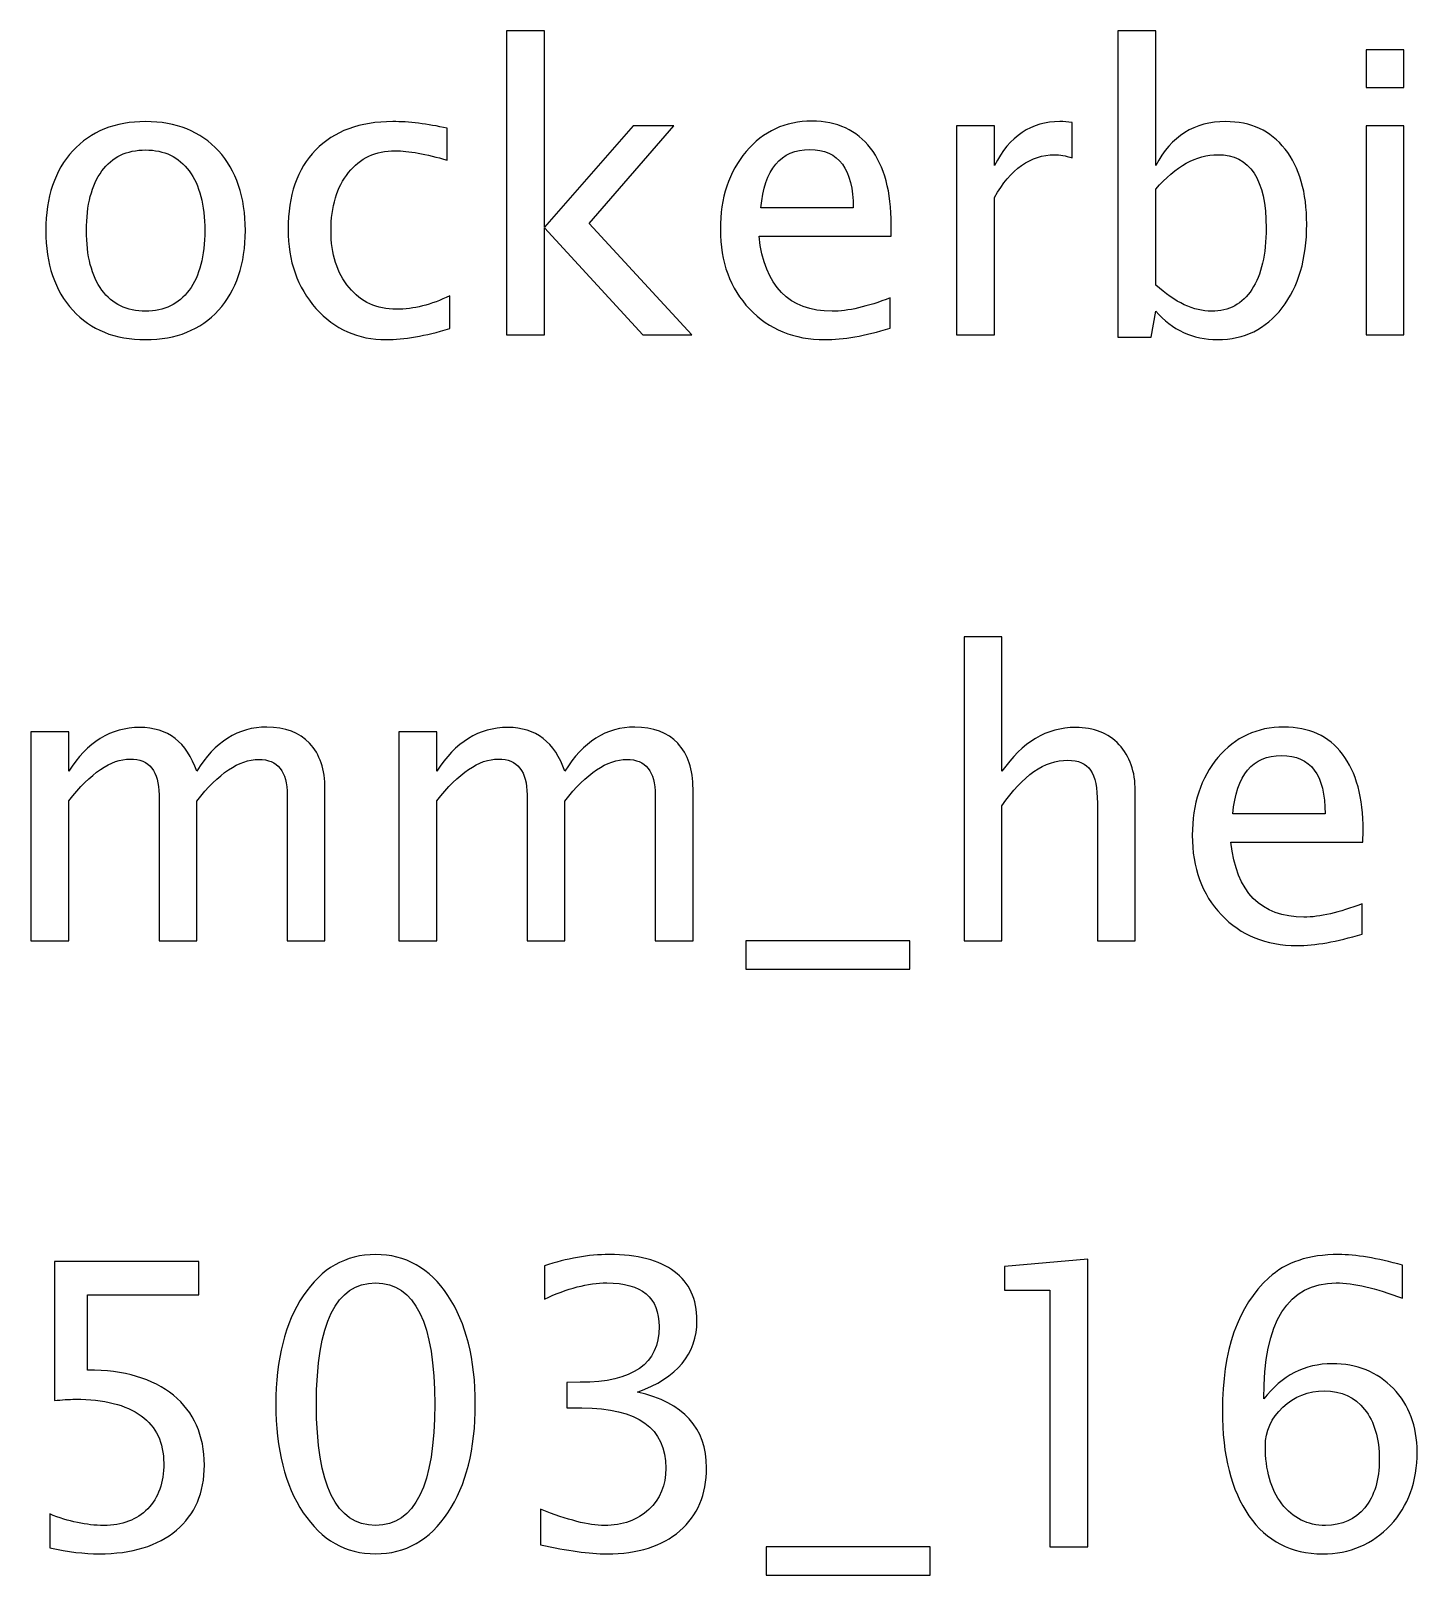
# Model space of a CAD drawing. Header units: centimetres. Extents: x -70 to 51, y -60 to 73.
# Drawn here: x -44.87 to -35.94, y 14.78 to 24.73 of the extents above; entities that cross this region are included whole.
import ezdxf

# ---------------------------------------------------------------- set-up
doc = ezdxf.new("R2010")
doc.units = ezdxf.units.CM
doc.header["$MEASUREMENT"] = 0
doc.layers.add('Layer 1', color=7, linetype='Continuous')

msp = doc.modelspace()

# ---------------------------------------------------------------- linework, layer by layer
at = {"layer": 'Layer 1'}
for points, knots in [([(-41.80556, 22.76731), (-41.80556, 22.76731), (-41.80556, 24.72565), (-41.80556, 24.72565), (-41.80556, 24.72565), (-41.80556, 24.72565), (-41.56172, 24.72565), (-41.56172, 24.72565), (-41.56172, 24.72565), (-41.56172, 24.72565), (-41.56172, 23.46031), (-41.56172, 23.46031), (-41.56172, 23.46031), (-41.56172, 23.46031), (-40.99022, 24.11351), (-40.99022, 24.11351), (-40.99022, 24.11351), (-40.99022, 24.11351), (-40.72691, 24.11351), (-40.72691, 24.11351), (-40.72691, 24.11351), (-40.72691, 24.11351), (-41.27301, 23.48528), (-41.27301, 23.48528), (-41.27301, 23.48528), (-41.27301, 23.48528), (-40.61261, 22.76731), (-40.61261, 22.76731), (-40.61261, 22.76731), (-40.61261, 22.76731), (-40.92672, 22.76731), (-40.92672, 22.76731), (-40.92672, 22.76731), (-40.92672, 22.76731), (-41.56172, 23.45777), (-41.56172, 23.45777), (-41.56172, 23.45777), (-41.56172, 23.45777), (-41.56172, 22.76731), (-41.56172, 22.76731), (-41.56172, 22.76731), (-41.56172, 22.76731), (-41.80556, 22.76731), (-41.80556, 22.76731)], [0, 0, 0, 0, 0.0833333, 0.0833333, 0.0833333, 0.0833333, 0.1666667, 0.1666667, 0.1666667, 0.1666667, 0.25, 0.25, 0.25, 0.25, 0.3333333, 0.3333333, 0.3333333, 0.3333333, 0.4166667, 0.4166667, 0.4166667, 0.4166667, 0.5, 0.5, 0.5, 0.5, 0.5833333, 0.5833333, 0.5833333, 0.5833333, 0.6666667, 0.6666667, 0.6666667, 0.6666667, 0.75, 0.75, 0.75, 0.75, 0.8333333, 0.8333333, 0.8333333, 0.8333333, 1, 1, 1, 1]), ([(-37.86645, 22.75207), (-37.86645, 22.75207), (-37.86645, 24.72565), (-37.86645, 24.72565), (-37.86645, 24.72565), (-37.86645, 24.72565), (-37.62261, 24.72565), (-37.62261, 24.72565), (-37.62261, 24.72565), (-37.62261, 24.72565), (-37.62261, 23.85909), (-37.62261, 23.85909), (-37.62261, 23.85909), (-37.5227, 24.04747), (-37.37242, 24.14145), (-37.17218, 24.14145), (-37.17218, 24.14145), (-37.01005, 24.14145), (-36.88262, 24.08261), (-36.78949, 23.9645), (-36.78949, 23.9645), (-36.69636, 23.84639), (-36.64979, 23.6851), (-36.64979, 23.48063), (-36.64979, 23.48063), (-36.64979, 23.25795), (-36.70271, 23.07804), (-36.80812, 22.94172), (-36.80812, 22.94172), (-36.91353, 22.80499), (-37.05238, 22.73683), (-37.22425, 22.73683), (-37.22425, 22.73683), (-37.38385, 22.73683), (-37.51678, 22.79779), (-37.62261, 22.92013), (-37.62261, 22.92013), (-37.62261, 22.92013), (-37.65224, 22.75207), (-37.65224, 22.75207), (-37.65224, 22.75207), (-37.65224, 22.75207), (-37.86645, 22.75207), (-37.86645, 22.75207)], [0, 0, 0, 0, 0.0833333, 0.0833333, 0.0833333, 0.0833333, 0.1666667, 0.1666667, 0.1666667, 0.1666667, 0.25, 0.25, 0.25, 0.25, 0.3333333, 0.3333333, 0.3333333, 0.3333333, 0.4166667, 0.4166667, 0.4166667, 0.4166667, 0.5, 0.5, 0.5, 0.5, 0.5833333, 0.5833333, 0.5833333, 0.5833333, 0.6666667, 0.6666667, 0.6666667, 0.6666667, 0.75, 0.75, 0.75, 0.75, 0.8333333, 0.8333333, 0.8333333, 0.8333333, 1, 1, 1, 1]), ([(-36.26794, 24.35989), (-36.26794, 24.35989), (-36.26794, 24.60373), (-36.26794, 24.60373), (-36.26794, 24.60373), (-36.26794, 24.60373), (-36.0241, 24.60373), (-36.0241, 24.60373), (-36.0241, 24.60373), (-36.0241, 24.60373), (-36.0241, 24.35989), (-36.0241, 24.35989), (-36.0241, 24.35989), (-36.0241, 24.35989), (-36.26794, 24.35989), (-36.26794, 24.35989)], [0, 0, 0, 0, 0.2, 0.2, 0.2, 0.2, 0.4, 0.4, 0.4, 0.4, 0.6, 0.6, 0.6, 0.6, 1, 1, 1, 1]), ([(-44.13093, 22.73683), (-44.32863, 22.73683), (-44.48526, 22.79991), (-44.60041, 22.92606), (-44.60041, 22.92606), (-44.71598, 23.05221), (-44.77355, 23.22366), (-44.77355, 23.43999), (-44.77355, 23.43999), (-44.77355, 23.65589), (-44.71598, 23.82691), (-44.60041, 23.95264), (-44.60041, 23.95264), (-44.48526, 24.07837), (-44.32863, 24.14145), (-44.13093, 24.14145), (-44.13093, 24.14145), (-43.93323, 24.14145), (-43.7766, 24.07837), (-43.66145, 23.95264), (-43.66145, 23.95264), (-43.54588, 23.82691), (-43.48831, 23.65589), (-43.48831, 23.43999), (-43.48831, 23.43999), (-43.48831, 23.22366), (-43.54588, 23.05221), (-43.66145, 22.92606), (-43.66145, 22.92606), (-43.7766, 22.79991), (-43.93323, 22.73683), (-44.13093, 22.73683)], [0, 0, 0, 0, 0.1111111, 0.1111111, 0.1111111, 0.1111111, 0.2222222, 0.2222222, 0.2222222, 0.2222222, 0.3333333, 0.3333333, 0.3333333, 0.3333333, 0.4444444, 0.4444444, 0.4444444, 0.4444444, 0.5555556, 0.5555556, 0.5555556, 0.5555556, 0.6666667, 0.6666667, 0.6666667, 0.6666667, 0.7777778, 0.7777778, 0.7777778, 0.7777778, 1, 1, 1, 1]), ([(-42.17174, 22.80795), (-42.32964, 22.76054), (-42.46596, 22.73683), (-42.58068, 22.73683), (-42.58068, 22.73683), (-42.76271, 22.73683), (-42.91342, 22.80414), (-43.03322, 22.93834), (-43.03322, 22.93834), (-43.15303, 23.07296), (-43.21314, 23.24271), (-43.21314, 23.44718), (-43.21314, 23.44718), (-43.21314, 23.66562), (-43.15387, 23.83623), (-43.03534, 23.95815), (-43.03534, 23.95815), (-42.91681, 24.08049), (-42.75128, 24.14145), (-42.53877, 24.14145), (-42.53877, 24.14145), (-42.43421, 24.14145), (-42.31652, 24.12706), (-42.18698, 24.09827), (-42.18698, 24.09827), (-42.18698, 24.09827), (-42.18698, 23.89253), (-42.18698, 23.89253), (-42.18698, 23.89253), (-42.32456, 23.93317), (-42.43675, 23.95349), (-42.52311, 23.95349), (-42.52311, 23.95349), (-42.64841, 23.95349), (-42.74874, 23.9065), (-42.82367, 23.81294), (-42.82367, 23.81294), (-42.8986, 23.71939), (-42.93628, 23.5945), (-42.93628, 23.43872), (-42.93628, 23.43872), (-42.93628, 23.28759), (-42.89733, 23.16567), (-42.81986, 23.07211), (-42.81986, 23.07211), (-42.74239, 22.97898), (-42.64122, 22.93241), (-42.51549, 22.93241), (-42.51549, 22.93241), (-42.40415, 22.93241), (-42.28985, 22.9612), (-42.17174, 23.01877), (-42.17174, 23.01877), (-42.17174, 23.01877), (-42.17174, 22.80795), (-42.17174, 22.80795)], [0, 0, 0, 0, 0.0666667, 0.0666667, 0.0666667, 0.0666667, 0.1333333, 0.1333333, 0.1333333, 0.1333333, 0.2, 0.2, 0.2, 0.2, 0.2666667, 0.2666667, 0.2666667, 0.2666667, 0.3333333, 0.3333333, 0.3333333, 0.3333333, 0.4, 0.4, 0.4, 0.4, 0.4666667, 0.4666667, 0.4666667, 0.4666667, 0.5333333, 0.5333333, 0.5333333, 0.5333333, 0.6, 0.6, 0.6, 0.6, 0.6666667, 0.6666667, 0.6666667, 0.6666667, 0.7333333, 0.7333333, 0.7333333, 0.7333333, 0.8, 0.8, 0.8, 0.8, 0.8666667, 0.8666667, 0.8666667, 0.8666667, 1, 1, 1, 1]), ([(-39.33287, 22.81049), (-39.4967, 22.76138), (-39.63682, 22.73683), (-39.75366, 22.73683), (-39.75366, 22.73683), (-39.95305, 22.73683), (-40.11519, 22.80287), (-40.24007, 22.93453), (-40.24007, 22.93453), (-40.36496, 23.06618), (-40.42761, 23.23679), (-40.42761, 23.44676), (-40.42761, 23.44676), (-40.42761, 23.65038), (-40.37258, 23.8176), (-40.26209, 23.94841), (-40.26209, 23.94841), (-40.1516, 24.0788), (-40.0102, 24.14399), (-39.83791, 24.14399), (-39.83791, 24.14399), (-39.67492, 24.14399), (-39.54877, 24.08599), (-39.45987, 23.97), (-39.45987, 23.97), (-39.37097, 23.85401), (-39.32652, 23.68975), (-39.32652, 23.47682), (-39.32652, 23.47682), (-39.32652, 23.47682), (-39.32779, 23.40231), (-39.32779, 23.40231), (-39.32779, 23.40231), (-39.32779, 23.40231), (-40.17869, 23.40231), (-40.17869, 23.40231), (-40.17869, 23.40231), (-40.14313, 23.08058), (-39.98607, 22.91971), (-39.70794, 22.91971), (-39.70794, 22.91971), (-39.60592, 22.91971), (-39.48104, 22.9485), (-39.33287, 23.00607), (-39.33287, 23.00607), (-39.33287, 23.00607), (-39.33287, 22.81049), (-39.33287, 22.81049)], [0, 0, 0, 0, 0.0769231, 0.0769231, 0.0769231, 0.0769231, 0.1538462, 0.1538462, 0.1538462, 0.1538462, 0.2307692, 0.2307692, 0.2307692, 0.2307692, 0.3076923, 0.3076923, 0.3076923, 0.3076923, 0.3846154, 0.3846154, 0.3846154, 0.3846154, 0.4615385, 0.4615385, 0.4615385, 0.4615385, 0.5384615, 0.5384615, 0.5384615, 0.5384615, 0.6153846, 0.6153846, 0.6153846, 0.6153846, 0.6923077, 0.6923077, 0.6923077, 0.6923077, 0.7692308, 0.7692308, 0.7692308, 0.7692308, 0.8461538, 0.8461538, 0.8461538, 0.8461538, 1, 1, 1, 1]), ([(-38.90573, 22.76731), (-38.90573, 22.76731), (-38.90573, 24.11351), (-38.90573, 24.11351), (-38.90573, 24.11351), (-38.90573, 24.11351), (-38.66189, 24.11351), (-38.66189, 24.11351), (-38.66189, 24.11351), (-38.66189, 24.11351), (-38.66189, 23.85909), (-38.66189, 23.85909), (-38.66189, 23.85909), (-38.56495, 24.04747), (-38.4244, 24.14145), (-38.23983, 24.14145), (-38.23983, 24.14145), (-38.21485, 24.14145), (-38.1886, 24.13933), (-38.16151, 24.1351), (-38.16151, 24.1351), (-38.16151, 24.1351), (-38.16151, 23.90692), (-38.16151, 23.90692), (-38.16151, 23.90692), (-38.20384, 23.92089), (-38.2411, 23.92809), (-38.27327, 23.92809), (-38.27327, 23.92809), (-38.42821, 23.92809), (-38.55775, 23.83665), (-38.66189, 23.65335), (-38.66189, 23.65335), (-38.66189, 23.65335), (-38.66189, 22.76731), (-38.66189, 22.76731), (-38.66189, 22.76731), (-38.66189, 22.76731), (-38.90573, 22.76731), (-38.90573, 22.76731)], [0, 0, 0, 0, 0.0909091, 0.0909091, 0.0909091, 0.0909091, 0.1818182, 0.1818182, 0.1818182, 0.1818182, 0.2727273, 0.2727273, 0.2727273, 0.2727273, 0.3636364, 0.3636364, 0.3636364, 0.3636364, 0.4545455, 0.4545455, 0.4545455, 0.4545455, 0.5454545, 0.5454545, 0.5454545, 0.5454545, 0.6363636, 0.6363636, 0.6363636, 0.6363636, 0.7272727, 0.7272727, 0.7272727, 0.7272727, 0.8181818, 0.8181818, 0.8181818, 0.8181818, 1, 1, 1, 1]), ([(-36.26794, 22.76731), (-36.26794, 22.76731), (-36.26794, 24.11351), (-36.26794, 24.11351), (-36.26794, 24.11351), (-36.26794, 24.11351), (-36.0241, 24.11351), (-36.0241, 24.11351), (-36.0241, 24.11351), (-36.0241, 24.11351), (-36.0241, 22.76731), (-36.0241, 22.76731), (-36.0241, 22.76731), (-36.0241, 22.76731), (-36.26794, 22.76731), (-36.26794, 22.76731)], [0, 0, 0, 0, 0.2, 0.2, 0.2, 0.2, 0.4, 0.4, 0.4, 0.4, 0.6, 0.6, 0.6, 0.6, 1, 1, 1, 1]), ([(-44.13135, 22.91971), (-44.0107, 22.91971), (-43.91672, 22.96501), (-43.84984, 23.05602), (-43.84984, 23.05602), (-43.78337, 23.14662), (-43.74993, 23.27489), (-43.74993, 23.43999), (-43.74993, 23.43999), (-43.74993, 23.60466), (-43.78337, 23.73251), (-43.84984, 23.8231), (-43.84984, 23.8231), (-43.91672, 23.91327), (-44.0107, 23.95857), (-44.13135, 23.95857), (-44.13135, 23.95857), (-44.25243, 23.95857), (-44.34641, 23.91327), (-44.41245, 23.8231), (-44.41245, 23.8231), (-44.47891, 23.73251), (-44.51193, 23.60466), (-44.51193, 23.43999), (-44.51193, 23.43999), (-44.51193, 23.27489), (-44.47891, 23.14662), (-44.41245, 23.05602), (-44.41245, 23.05602), (-44.34641, 22.96501), (-44.25243, 22.91971), (-44.13135, 22.91971)], [0, 0, 0, 0, 0.1111111, 0.1111111, 0.1111111, 0.1111111, 0.2222222, 0.2222222, 0.2222222, 0.2222222, 0.3333333, 0.3333333, 0.3333333, 0.3333333, 0.4444444, 0.4444444, 0.4444444, 0.4444444, 0.5555556, 0.5555556, 0.5555556, 0.5555556, 0.6666667, 0.6666667, 0.6666667, 0.6666667, 0.7777778, 0.7777778, 0.7777778, 0.7777778, 1, 1, 1, 1]), ([(-40.16599, 23.58519), (-40.16599, 23.58519), (-39.57163, 23.58519), (-39.57163, 23.58519), (-39.57163, 23.58519), (-39.57163, 23.8358), (-39.66519, 23.96111), (-39.85188, 23.96111), (-39.85188, 23.96111), (-40.03984, 23.96111), (-40.1444, 23.8358), (-40.16599, 23.58519)], [0, 0, 0, 0, 0.25, 0.25, 0.25, 0.25, 0.5, 0.5, 0.5, 0.5, 1, 1, 1, 1]), ([(-37.62261, 23.0882), (-37.49688, 22.97601), (-37.37708, 22.91971), (-37.2632, 22.91971), (-37.2632, 22.91971), (-37.15102, 22.91971), (-37.06423, 22.9667), (-37.00327, 23.06026), (-37.00327, 23.06026), (-36.94189, 23.15381), (-36.91141, 23.28547), (-36.91141, 23.45565), (-36.91141, 23.45565), (-36.91141, 23.77061), (-37.01555, 23.92809), (-37.22383, 23.92809), (-37.22383, 23.92809), (-37.36014, 23.92809), (-37.49307, 23.85443), (-37.62261, 23.70669), (-37.62261, 23.70669), (-37.62261, 23.70669), (-37.62261, 23.0882), (-37.62261, 23.0882)], [0, 0, 0, 0, 0.1428571, 0.1428571, 0.1428571, 0.1428571, 0.2857143, 0.2857143, 0.2857143, 0.2857143, 0.4285714, 0.4285714, 0.4285714, 0.4285714, 0.5714286, 0.5714286, 0.5714286, 0.5714286, 0.7142857, 0.7142857, 0.7142857, 0.7142857, 1, 1, 1, 1]), ([(-38.85704, 18.86418), (-38.85704, 18.86418), (-38.85704, 20.82252), (-38.85704, 20.82252), (-38.85704, 20.82252), (-38.85704, 20.82252), (-38.6132, 20.82252), (-38.6132, 20.82252), (-38.6132, 20.82252), (-38.6132, 20.82252), (-38.6132, 19.95596), (-38.6132, 19.95596), (-38.6132, 19.95596), (-38.48408, 20.14434), (-38.32576, 20.23832), (-38.13864, 20.23832), (-38.13864, 20.23832), (-38.02096, 20.23832), (-37.9274, 20.20149), (-37.8584, 20.12741), (-37.8584, 20.12741), (-37.78939, 20.05375), (-37.75468, 19.95426), (-37.75468, 19.8298), (-37.75468, 19.8298), (-37.75468, 19.8298), (-37.75468, 18.86418), (-37.75468, 18.86418), (-37.75468, 18.86418), (-37.75468, 18.86418), (-37.99852, 18.86418), (-37.99852, 18.86418), (-37.99852, 18.86418), (-37.99852, 18.86418), (-37.99852, 19.75022), (-37.99852, 19.75022), (-37.99852, 19.75022), (-37.99852, 19.85012), (-38.01334, 19.92124), (-38.04255, 19.96358), (-38.04255, 19.96358), (-38.07218, 20.00633), (-38.12086, 20.0275), (-38.18902, 20.0275), (-38.18902, 20.0275), (-38.33888, 20.0275), (-38.48027, 19.92971), (-38.6132, 19.73413), (-38.6132, 19.73413), (-38.6132, 19.73413), (-38.6132, 18.86418), (-38.6132, 18.86418), (-38.6132, 18.86418), (-38.6132, 18.86418), (-38.85704, 18.86418), (-38.85704, 18.86418)], [0, 0, 0, 0, 0.0666667, 0.0666667, 0.0666667, 0.0666667, 0.1333333, 0.1333333, 0.1333333, 0.1333333, 0.2, 0.2, 0.2, 0.2, 0.2666667, 0.2666667, 0.2666667, 0.2666667, 0.3333333, 0.3333333, 0.3333333, 0.3333333, 0.4, 0.4, 0.4, 0.4, 0.4666667, 0.4666667, 0.4666667, 0.4666667, 0.5333333, 0.5333333, 0.5333333, 0.5333333, 0.6, 0.6, 0.6, 0.6, 0.6666667, 0.6666667, 0.6666667, 0.6666667, 0.7333333, 0.7333333, 0.7333333, 0.7333333, 0.8, 0.8, 0.8, 0.8, 0.8666667, 0.8666667, 0.8666667, 0.8666667, 1, 1, 1, 1]), ([(-44.87006, 18.86418), (-44.87006, 18.86418), (-44.87006, 20.21038), (-44.87006, 20.21038), (-44.87006, 20.21038), (-44.87006, 20.21038), (-44.62622, 20.21038), (-44.62622, 20.21038), (-44.62622, 20.21038), (-44.62622, 20.21038), (-44.62622, 19.95596), (-44.62622, 19.95596), (-44.62622, 19.95596), (-44.50726, 20.14434), (-44.35486, 20.23832), (-44.16817, 20.23832), (-44.16817, 20.23832), (-43.98826, 20.23832), (-43.86591, 20.14434), (-43.80072, 19.95596), (-43.80072, 19.95596), (-43.68515, 20.14603), (-43.53444, 20.24086), (-43.34945, 20.24086), (-43.34945, 20.24086), (-43.23134, 20.24086), (-43.13947, 20.20615), (-43.07386, 20.1363), (-43.07386, 20.1363), (-43.00824, 20.06645), (-42.97522, 19.96866), (-42.97522, 19.84293), (-42.97522, 19.84293), (-42.97522, 19.84293), (-42.97522, 18.86418), (-42.97522, 18.86418), (-42.97522, 18.86418), (-42.97522, 18.86418), (-43.21906, 18.86418), (-43.21906, 18.86418), (-43.21906, 18.86418), (-43.21906, 18.86418), (-43.21906, 19.80271), (-43.21906, 19.80271), (-43.21906, 19.80271), (-43.21906, 19.95596), (-43.28002, 20.03258), (-43.40194, 20.03258), (-43.40194, 20.03258), (-43.52852, 20.03258), (-43.66144, 19.94326), (-43.80072, 19.76419), (-43.80072, 19.76419), (-43.80072, 19.76419), (-43.80072, 18.86418), (-43.80072, 18.86418), (-43.80072, 18.86418), (-43.80072, 18.86418), (-44.04456, 18.86418), (-44.04456, 18.86418), (-44.04456, 18.86418), (-44.04456, 18.86418), (-44.04456, 19.80356), (-44.04456, 19.80356), (-44.04456, 19.80356), (-44.04456, 19.95807), (-44.10637, 20.03512), (-44.2304, 20.03512), (-44.2304, 20.03512), (-44.35359, 20.03512), (-44.48567, 19.94537), (-44.62622, 19.76546), (-44.62622, 19.76546), (-44.62622, 19.76546), (-44.62622, 18.86418), (-44.62622, 18.86418), (-44.62622, 18.86418), (-44.62622, 18.86418), (-44.87006, 18.86418), (-44.87006, 18.86418)], [0, 0, 0, 0, 0.047619, 0.047619, 0.047619, 0.047619, 0.0952381, 0.0952381, 0.0952381, 0.0952381, 0.1428571, 0.1428571, 0.1428571, 0.1428571, 0.1904762, 0.1904762, 0.1904762, 0.1904762, 0.2380952, 0.2380952, 0.2380952, 0.2380952, 0.2857143, 0.2857143, 0.2857143, 0.2857143, 0.3333333, 0.3333333, 0.3333333, 0.3333333, 0.3809524, 0.3809524, 0.3809524, 0.3809524, 0.4285714, 0.4285714, 0.4285714, 0.4285714, 0.4761905, 0.4761905, 0.4761905, 0.4761905, 0.5238095, 0.5238095, 0.5238095, 0.5238095, 0.5714286, 0.5714286, 0.5714286, 0.5714286, 0.6190476, 0.6190476, 0.6190476, 0.6190476, 0.6666667, 0.6666667, 0.6666667, 0.6666667, 0.7142857, 0.7142857, 0.7142857, 0.7142857, 0.7619048, 0.7619048, 0.7619048, 0.7619048, 0.8095238, 0.8095238, 0.8095238, 0.8095238, 0.8571429, 0.8571429, 0.8571429, 0.8571429, 0.9047619, 0.9047619, 0.9047619, 0.9047619, 1, 1, 1, 1]), ([(-42.49855, 18.86418), (-42.49855, 18.86418), (-42.49855, 20.21038), (-42.49855, 20.21038), (-42.49855, 20.21038), (-42.49855, 20.21038), (-42.25471, 20.21038), (-42.25471, 20.21038), (-42.25471, 20.21038), (-42.25471, 20.21038), (-42.25471, 19.95596), (-42.25471, 19.95596), (-42.25471, 19.95596), (-42.13575, 20.14434), (-41.98335, 20.23832), (-41.79666, 20.23832), (-41.79666, 20.23832), (-41.61675, 20.23832), (-41.4944, 20.14434), (-41.42921, 19.95596), (-41.42921, 19.95596), (-41.31364, 20.14603), (-41.16293, 20.24086), (-40.97794, 20.24086), (-40.97794, 20.24086), (-40.85983, 20.24086), (-40.76796, 20.20615), (-40.70235, 20.1363), (-40.70235, 20.1363), (-40.63673, 20.06645), (-40.60371, 19.96866), (-40.60371, 19.84293), (-40.60371, 19.84293), (-40.60371, 19.84293), (-40.60371, 18.86418), (-40.60371, 18.86418), (-40.60371, 18.86418), (-40.60371, 18.86418), (-40.84755, 18.86418), (-40.84755, 18.86418), (-40.84755, 18.86418), (-40.84755, 18.86418), (-40.84755, 19.80271), (-40.84755, 19.80271), (-40.84755, 19.80271), (-40.84755, 19.95596), (-40.90851, 20.03258), (-41.03043, 20.03258), (-41.03043, 20.03258), (-41.15701, 20.03258), (-41.28993, 19.94326), (-41.42921, 19.76419), (-41.42921, 19.76419), (-41.42921, 19.76419), (-41.42921, 18.86418), (-41.42921, 18.86418), (-41.42921, 18.86418), (-41.42921, 18.86418), (-41.67305, 18.86418), (-41.67305, 18.86418), (-41.67305, 18.86418), (-41.67305, 18.86418), (-41.67305, 19.80356), (-41.67305, 19.80356), (-41.67305, 19.80356), (-41.67305, 19.95807), (-41.73486, 20.03512), (-41.85889, 20.03512), (-41.85889, 20.03512), (-41.98208, 20.03512), (-42.11416, 19.94537), (-42.25471, 19.76546), (-42.25471, 19.76546), (-42.25471, 19.76546), (-42.25471, 18.86418), (-42.25471, 18.86418), (-42.25471, 18.86418), (-42.25471, 18.86418), (-42.49855, 18.86418), (-42.49855, 18.86418)], [0, 0, 0, 0, 0.047619, 0.047619, 0.047619, 0.047619, 0.0952381, 0.0952381, 0.0952381, 0.0952381, 0.1428571, 0.1428571, 0.1428571, 0.1428571, 0.1904762, 0.1904762, 0.1904762, 0.1904762, 0.2380952, 0.2380952, 0.2380952, 0.2380952, 0.2857143, 0.2857143, 0.2857143, 0.2857143, 0.3333333, 0.3333333, 0.3333333, 0.3333333, 0.3809524, 0.3809524, 0.3809524, 0.3809524, 0.4285714, 0.4285714, 0.4285714, 0.4285714, 0.4761905, 0.4761905, 0.4761905, 0.4761905, 0.5238095, 0.5238095, 0.5238095, 0.5238095, 0.5714286, 0.5714286, 0.5714286, 0.5714286, 0.6190476, 0.6190476, 0.6190476, 0.6190476, 0.6666667, 0.6666667, 0.6666667, 0.6666667, 0.7142857, 0.7142857, 0.7142857, 0.7142857, 0.7619048, 0.7619048, 0.7619048, 0.7619048, 0.8095238, 0.8095238, 0.8095238, 0.8095238, 0.8571429, 0.8571429, 0.8571429, 0.8571429, 0.9047619, 0.9047619, 0.9047619, 0.9047619, 1, 1, 1, 1]), ([(-36.29249, 18.90736), (-36.45632, 18.85825), (-36.59644, 18.8337), (-36.71328, 18.8337), (-36.71328, 18.8337), (-36.91267, 18.8337), (-37.07481, 18.89974), (-37.19969, 19.0314), (-37.19969, 19.0314), (-37.32458, 19.16305), (-37.38723, 19.33366), (-37.38723, 19.54363), (-37.38723, 19.54363), (-37.38723, 19.74725), (-37.3322, 19.91447), (-37.22171, 20.04528), (-37.22171, 20.04528), (-37.11122, 20.17567), (-36.96982, 20.24086), (-36.79753, 20.24086), (-36.79753, 20.24086), (-36.63454, 20.24086), (-36.50839, 20.18286), (-36.41949, 20.06687), (-36.41949, 20.06687), (-36.33059, 19.95088), (-36.28614, 19.78662), (-36.28614, 19.57369), (-36.28614, 19.57369), (-36.28614, 19.57369), (-36.28741, 19.49918), (-36.28741, 19.49918), (-36.28741, 19.49918), (-36.28741, 19.49918), (-37.13831, 19.49918), (-37.13831, 19.49918), (-37.13831, 19.49918), (-37.10275, 19.17745), (-36.94569, 19.01658), (-36.66756, 19.01658), (-36.66756, 19.01658), (-36.56554, 19.01658), (-36.44066, 19.04537), (-36.29249, 19.10294), (-36.29249, 19.10294), (-36.29249, 19.10294), (-36.29249, 18.90736), (-36.29249, 18.90736)], [0, 0, 0, 0, 0.0769231, 0.0769231, 0.0769231, 0.0769231, 0.1538462, 0.1538462, 0.1538462, 0.1538462, 0.2307692, 0.2307692, 0.2307692, 0.2307692, 0.3076923, 0.3076923, 0.3076923, 0.3076923, 0.3846154, 0.3846154, 0.3846154, 0.3846154, 0.4615385, 0.4615385, 0.4615385, 0.4615385, 0.5384615, 0.5384615, 0.5384615, 0.5384615, 0.6153846, 0.6153846, 0.6153846, 0.6153846, 0.6923077, 0.6923077, 0.6923077, 0.6923077, 0.7692308, 0.7692308, 0.7692308, 0.7692308, 0.8461538, 0.8461538, 0.8461538, 0.8461538, 1, 1, 1, 1]), ([(-37.12561, 19.68206), (-37.12561, 19.68206), (-36.53125, 19.68206), (-36.53125, 19.68206), (-36.53125, 19.68206), (-36.53125, 19.93267), (-36.62481, 20.05798), (-36.8115, 20.05798), (-36.8115, 20.05798), (-36.99946, 20.05798), (-37.10402, 19.93267), (-37.12561, 19.68206)], [0, 0, 0, 0, 0.25, 0.25, 0.25, 0.25, 0.5, 0.5, 0.5, 0.5, 1, 1, 1, 1]), ([(-40.2642, 18.6813), (-40.2642, 18.6813), (-40.2642, 18.86418), (-40.2642, 18.86418), (-40.2642, 18.86418), (-40.2642, 18.86418), (-39.20756, 18.86418), (-39.20756, 18.86418), (-39.20756, 18.86418), (-39.20756, 18.86418), (-39.20756, 18.6813), (-39.20756, 18.6813), (-39.20756, 18.6813), (-39.20756, 18.6813), (-40.2642, 18.6813), (-40.2642, 18.6813)], [0, 0, 0, 0, 0.2, 0.2, 0.2, 0.2, 0.4, 0.4, 0.4, 0.4, 0.6, 0.6, 0.6, 0.6, 1, 1, 1, 1]), ([(-42.64928, 14.91533), (-42.8419, 14.91533), (-42.99726, 15.00381), (-43.11495, 15.18034), (-43.11495, 15.18034), (-43.23306, 15.35687), (-43.2919, 15.5897), (-43.2919, 15.87926), (-43.2919, 15.87926), (-43.2919, 16.16882), (-43.23306, 16.40165), (-43.11495, 16.57818), (-43.11495, 16.57818), (-42.99726, 16.75471), (-42.8419, 16.84319), (-42.64928, 16.84319), (-42.64928, 16.84319), (-42.45582, 16.84319), (-42.30045, 16.75514), (-42.18277, 16.57903), (-42.18277, 16.57903), (-42.0655, 16.40292), (-42.00666, 16.16967), (-42.00666, 15.87926), (-42.00666, 15.87926), (-42.00666, 15.5897), (-42.0655, 15.35687), (-42.18277, 15.18034), (-42.18277, 15.18034), (-42.30045, 15.00381), (-42.45582, 14.91533), (-42.64928, 14.91533)], [0, 0, 0, 0, 0.1111111, 0.1111111, 0.1111111, 0.1111111, 0.2222222, 0.2222222, 0.2222222, 0.2222222, 0.3333333, 0.3333333, 0.3333333, 0.3333333, 0.4444444, 0.4444444, 0.4444444, 0.4444444, 0.5555556, 0.5555556, 0.5555556, 0.5555556, 0.6666667, 0.6666667, 0.6666667, 0.6666667, 0.7777778, 0.7777778, 0.7777778, 0.7777778, 1, 1, 1, 1]), ([(-41.58671, 14.97375), (-41.58671, 14.97375), (-41.58671, 15.20235), (-41.58671, 15.20235), (-41.58671, 15.20235), (-41.4123, 15.13292), (-41.27556, 15.09821), (-41.17523, 15.09821), (-41.17523, 15.09821), (-41.05712, 15.09821), (-40.96187, 15.13208), (-40.88863, 15.20023), (-40.88863, 15.20023), (-40.8154, 15.26839), (-40.77899, 15.35729), (-40.77899, 15.46651), (-40.77899, 15.46651), (-40.77899, 15.72559), (-40.95933, 15.85513), (-41.32001, 15.85513), (-41.32001, 15.85513), (-41.32001, 15.85513), (-41.41653, 15.85513), (-41.41653, 15.85513), (-41.41653, 15.85513), (-41.41653, 15.85513), (-41.41653, 16.01896), (-41.41653, 16.01896), (-41.41653, 16.01896), (-41.41653, 16.01896), (-41.33102, 16.02023), (-41.33102, 16.02023), (-41.33102, 16.02023), (-40.99193, 16.02023), (-40.82217, 16.13961), (-40.82217, 16.37879), (-40.82217, 16.37879), (-40.82217, 16.56633), (-40.93478, 16.66031), (-41.15957, 16.66031), (-41.15957, 16.66031), (-41.28022, 16.66031), (-41.41399, 16.6256), (-41.56131, 16.55617), (-41.56131, 16.55617), (-41.56131, 16.55617), (-41.56131, 16.76953), (-41.56131, 16.76953), (-41.56131, 16.76953), (-41.41695, 16.81864), (-41.27768, 16.84319), (-41.1439, 16.84319), (-41.1439, 16.84319), (-40.96187, 16.84319), (-40.82175, 16.80678), (-40.72438, 16.73397), (-40.72438, 16.73397), (-40.62701, 16.66158), (-40.57833, 16.55617), (-40.57833, 16.41816), (-40.57833, 16.41816), (-40.57833, 16.20269), (-40.70575, 16.04902), (-40.96102, 15.95758), (-40.96102, 15.95758), (-40.66511, 15.88857), (-40.51737, 15.72644), (-40.51737, 15.47032), (-40.51737, 15.47032), (-40.51737, 15.2976), (-40.57452, 15.16171), (-40.6884, 15.06307), (-40.6884, 15.06307), (-40.80227, 14.96444), (-40.95891, 14.91533), (-41.15787, 14.91533), (-41.15787, 14.91533), (-41.27133, 14.91533), (-41.41399, 14.9348), (-41.58671, 14.97375)], [0, 0, 0, 0, 0.047619, 0.047619, 0.047619, 0.047619, 0.0952381, 0.0952381, 0.0952381, 0.0952381, 0.1428571, 0.1428571, 0.1428571, 0.1428571, 0.1904762, 0.1904762, 0.1904762, 0.1904762, 0.2380952, 0.2380952, 0.2380952, 0.2380952, 0.2857143, 0.2857143, 0.2857143, 0.2857143, 0.3333333, 0.3333333, 0.3333333, 0.3333333, 0.3809524, 0.3809524, 0.3809524, 0.3809524, 0.4285714, 0.4285714, 0.4285714, 0.4285714, 0.4761905, 0.4761905, 0.4761905, 0.4761905, 0.5238095, 0.5238095, 0.5238095, 0.5238095, 0.5714286, 0.5714286, 0.5714286, 0.5714286, 0.6190476, 0.6190476, 0.6190476, 0.6190476, 0.6666667, 0.6666667, 0.6666667, 0.6666667, 0.7142857, 0.7142857, 0.7142857, 0.7142857, 0.7619048, 0.7619048, 0.7619048, 0.7619048, 0.8095238, 0.8095238, 0.8095238, 0.8095238, 0.8571429, 0.8571429, 0.8571429, 0.8571429, 0.9047619, 0.9047619, 0.9047619, 0.9047619, 1, 1, 1, 1]), ([(-38.30418, 14.96105), (-38.30418, 14.96105), (-38.30418, 16.61459), (-38.30418, 16.61459), (-38.30418, 16.61459), (-38.30418, 16.61459), (-38.59628, 16.61459), (-38.59628, 16.61459), (-38.59628, 16.61459), (-38.59628, 16.61459), (-38.59628, 16.76699), (-38.59628, 16.76699), (-38.59628, 16.76699), (-38.59628, 16.76699), (-38.06034, 16.81271), (-38.06034, 16.81271), (-38.06034, 16.81271), (-38.06034, 16.81271), (-38.06034, 14.96105), (-38.06034, 14.96105), (-38.06034, 14.96105), (-38.06034, 14.96105), (-38.30418, 14.96105), (-38.30418, 14.96105)], [0, 0, 0, 0, 0.1428571, 0.1428571, 0.1428571, 0.1428571, 0.2857143, 0.2857143, 0.2857143, 0.2857143, 0.4285714, 0.4285714, 0.4285714, 0.4285714, 0.5714286, 0.5714286, 0.5714286, 0.5714286, 0.7142857, 0.7142857, 0.7142857, 0.7142857, 1, 1, 1, 1]), ([(-36.92665, 15.9127), (-36.80981, 16.06383), (-36.66291, 16.13961), (-36.48596, 16.13961), (-36.48596, 16.13961), (-36.32552, 16.13961), (-36.19428, 16.08669), (-36.09184, 15.98044), (-36.09184, 15.98044), (-35.98981, 15.87418), (-35.93859, 15.73787), (-35.93859, 15.5715), (-35.93859, 15.5715), (-35.93859, 15.38057), (-35.99574, 15.22352), (-36.11046, 15.10033), (-36.11046, 15.10033), (-36.22519, 14.97714), (-36.37081, 14.91533), (-36.54819, 14.91533), (-36.54819, 14.91533), (-36.7497, 14.91533), (-36.90802, 14.99703), (-37.0219, 15.16002), (-37.0219, 15.16002), (-37.1362, 15.32342), (-37.19335, 15.54948), (-37.19335, 15.83777), (-37.19335, 15.83777), (-37.19335, 16.22639), (-37.09344, 16.5113), (-36.89405, 16.69333), (-36.89405, 16.69333), (-36.78568, 16.79324), (-36.63582, 16.84319), (-36.4449, 16.84319), (-36.4449, 16.84319), (-36.33398, 16.84319), (-36.1964, 16.82033), (-36.03257, 16.77461), (-36.03257, 16.77461), (-36.03257, 16.77461), (-36.03257, 16.56125), (-36.03257, 16.56125), (-36.03257, 16.56125), (-36.20571, 16.62729), (-36.34795, 16.66031), (-36.45971, 16.66031), (-36.45971, 16.66031), (-36.77086, 16.66031), (-36.92665, 16.41097), (-36.92665, 15.9127)], [0, 0, 0, 0, 0.0714286, 0.0714286, 0.0714286, 0.0714286, 0.1428571, 0.1428571, 0.1428571, 0.1428571, 0.2142857, 0.2142857, 0.2142857, 0.2142857, 0.2857143, 0.2857143, 0.2857143, 0.2857143, 0.3571429, 0.3571429, 0.3571429, 0.3571429, 0.4285714, 0.4285714, 0.4285714, 0.4285714, 0.5, 0.5, 0.5, 0.5, 0.5714286, 0.5714286, 0.5714286, 0.5714286, 0.6428571, 0.6428571, 0.6428571, 0.6428571, 0.7142857, 0.7142857, 0.7142857, 0.7142857, 0.7857143, 0.7857143, 0.7857143, 0.7857143, 0.8571429, 0.8571429, 0.8571429, 0.8571429, 1, 1, 1, 1]), ([(-44.74817, 14.95343), (-44.74817, 14.95343), (-44.74817, 15.17187), (-44.74817, 15.17187), (-44.74817, 15.17187), (-44.62667, 15.12276), (-44.51153, 15.09821), (-44.40146, 15.09821), (-44.40146, 15.09821), (-44.28123, 15.09821), (-44.18641, 15.13377), (-44.1174, 15.20489), (-44.1174, 15.20489), (-44.0484, 15.27601), (-44.01411, 15.3738), (-44.01411, 15.49826), (-44.01411, 15.49826), (-44.01411, 15.63203), (-44.06279, 15.73448), (-44.16016, 15.80518), (-44.16016, 15.80518), (-44.25753, 15.87587), (-44.3985, 15.91101), (-44.58265, 15.91101), (-44.58265, 15.91101), (-44.6254, 15.91101), (-44.6707, 15.90805), (-44.71769, 15.90212), (-44.71769, 15.90212), (-44.71769, 15.90212), (-44.71769, 16.79747), (-44.71769, 16.79747), (-44.71769, 16.79747), (-44.71769, 16.79747), (-43.78805, 16.79747), (-43.78805, 16.79747), (-43.78805, 16.79747), (-43.78805, 16.79747), (-43.78805, 16.58411), (-43.78805, 16.58411), (-43.78805, 16.58411), (-43.78805, 16.58411), (-44.50433, 16.58411), (-44.50433, 16.58411), (-44.50433, 16.58411), (-44.50433, 16.58411), (-44.50433, 16.09897), (-44.50433, 16.09897), (-44.50433, 16.09897), (-44.26811, 16.09897), (-44.08396, 16.04478), (-43.95146, 15.93641), (-43.95146, 15.93641), (-43.81895, 15.82846), (-43.75249, 15.6786), (-43.75249, 15.48683), (-43.75249, 15.48683), (-43.75249, 15.30818), (-43.8126, 15.16848), (-43.93283, 15.06731), (-43.93283, 15.06731), (-44.05306, 14.96613), (-44.219, 14.91533), (-44.43067, 14.91533), (-44.43067, 14.91533), (-44.52507, 14.91533), (-44.63091, 14.92803), (-44.74817, 14.95343)], [0, 0, 0, 0, 0.0555556, 0.0555556, 0.0555556, 0.0555556, 0.1111111, 0.1111111, 0.1111111, 0.1111111, 0.1666667, 0.1666667, 0.1666667, 0.1666667, 0.2222222, 0.2222222, 0.2222222, 0.2222222, 0.2777778, 0.2777778, 0.2777778, 0.2777778, 0.3333333, 0.3333333, 0.3333333, 0.3333333, 0.3888889, 0.3888889, 0.3888889, 0.3888889, 0.4444444, 0.4444444, 0.4444444, 0.4444444, 0.5, 0.5, 0.5, 0.5, 0.5555556, 0.5555556, 0.5555556, 0.5555556, 0.6111111, 0.6111111, 0.6111111, 0.6111111, 0.6666667, 0.6666667, 0.6666667, 0.6666667, 0.7222222, 0.7222222, 0.7222222, 0.7222222, 0.7777778, 0.7777778, 0.7777778, 0.7777778, 0.8333333, 0.8333333, 0.8333333, 0.8333333, 0.8888889, 0.8888889, 0.8888889, 0.8888889, 1, 1, 1, 1]), ([(-42.6497, 15.09821), (-42.39528, 15.09821), (-42.26828, 15.35856), (-42.26828, 15.87926), (-42.26828, 15.87926), (-42.26828, 16.39996), (-42.39528, 16.66031), (-42.6497, 16.66031), (-42.6497, 16.66031), (-42.90328, 16.66031), (-43.03028, 16.39996), (-43.03028, 15.87926), (-43.03028, 15.87926), (-43.03028, 15.35856), (-42.90328, 15.09821), (-42.6497, 15.09821)], [0, 0, 0, 0, 0.2, 0.2, 0.2, 0.2, 0.4, 0.4, 0.4, 0.4, 0.6, 0.6, 0.6, 0.6, 1, 1, 1, 1]), ([(-36.18243, 15.52324), (-36.18243, 15.65913), (-36.21376, 15.76665), (-36.27683, 15.84582), (-36.27683, 15.84582), (-36.33991, 15.92498), (-36.42627, 15.96435), (-36.53591, 15.96435), (-36.53591, 15.96435), (-36.64048, 15.96435), (-36.7298, 15.92964), (-36.80431, 15.85979), (-36.80431, 15.85979), (-36.87924, 15.79036), (-36.91649, 15.70654), (-36.91649, 15.60875), (-36.91649, 15.60875), (-36.91649, 15.45466), (-36.88093, 15.33104), (-36.81023, 15.23791), (-36.81023, 15.23791), (-36.73911, 15.14478), (-36.64513, 15.09821), (-36.52829, 15.09821), (-36.52829, 15.09821), (-36.42204, 15.09821), (-36.33779, 15.13631), (-36.27556, 15.21251), (-36.27556, 15.21251), (-36.21333, 15.28871), (-36.18243, 15.39243), (-36.18243, 15.52324)], [0, 0, 0, 0, 0.1111111, 0.1111111, 0.1111111, 0.1111111, 0.2222222, 0.2222222, 0.2222222, 0.2222222, 0.3333333, 0.3333333, 0.3333333, 0.3333333, 0.4444444, 0.4444444, 0.4444444, 0.4444444, 0.5555556, 0.5555556, 0.5555556, 0.5555556, 0.6666667, 0.6666667, 0.6666667, 0.6666667, 0.7777778, 0.7777778, 0.7777778, 0.7777778, 1, 1, 1, 1]), ([(-40.13298, 14.77817), (-40.13298, 14.77817), (-40.13298, 14.96105), (-40.13298, 14.96105), (-40.13298, 14.96105), (-40.13298, 14.96105), (-39.07634, 14.96105), (-39.07634, 14.96105), (-39.07634, 14.96105), (-39.07634, 14.96105), (-39.07634, 14.77817), (-39.07634, 14.77817), (-39.07634, 14.77817), (-39.07634, 14.77817), (-40.13298, 14.77817), (-40.13298, 14.77817)], [0, 0, 0, 0, 0.2, 0.2, 0.2, 0.2, 0.4, 0.4, 0.4, 0.4, 0.6, 0.6, 0.6, 0.6, 1, 1, 1, 1])]:
    msp.add_open_spline(points, degree=3, knots=knots, dxfattribs=at)

doc.saveas('drawing.dxf')
